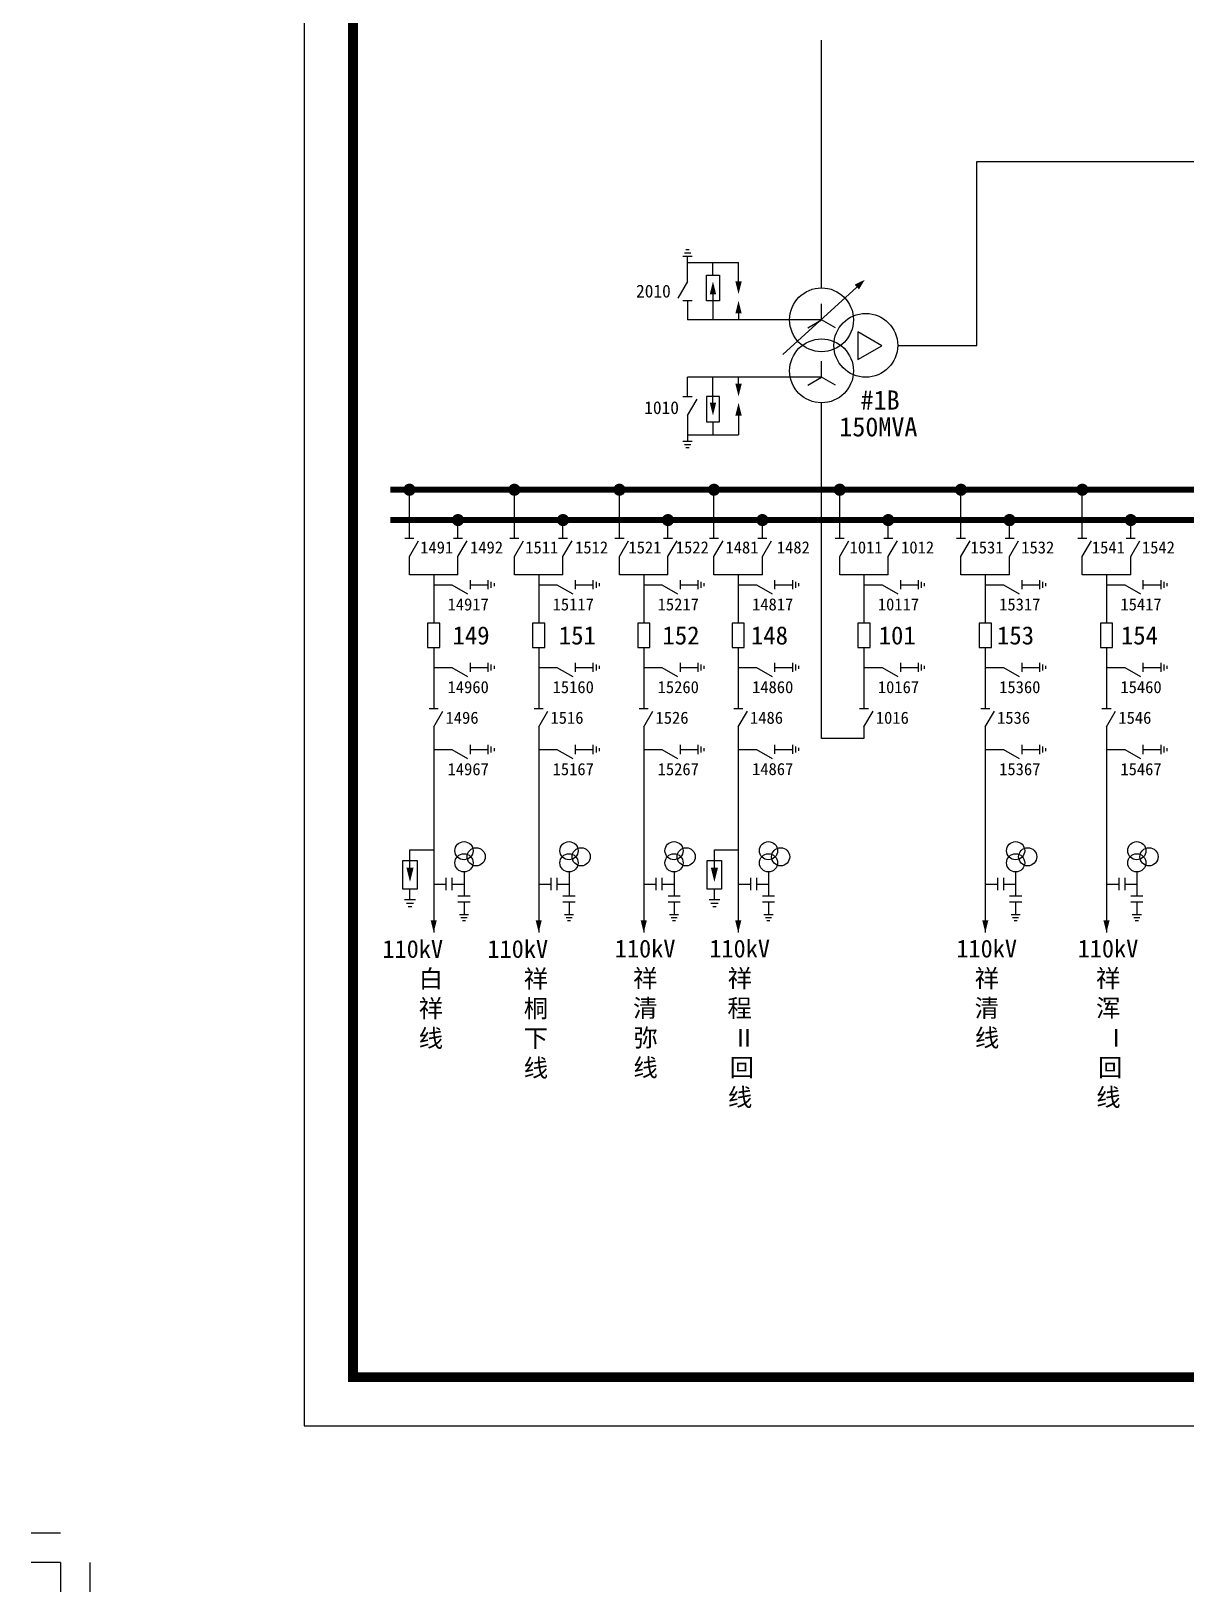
# Model space of a CAD drawing. Header units: millimetres. Extents: x -33 to 351, y -22 to 247.
# Drawn here: x -33 to 85.4, y -22 to 138 of the extents above; entities that cross this region are included whole.
import ezdxf
from ezdxf.enums import TextEntityAlignment as Align

# ---------------------------------------------------------------- set-up
doc = ezdxf.new("R2010")
doc.units = ezdxf.units.MM
doc.styles.get("Standard").update_dxf_attribs({"font": '', "bigfont": 'gbcbig.shx'})
doc.styles.get('Standard').set_extended_font_data('SimSun')

# ---------------------------------------------------------------- blocks, each defined once
blk = doc.blocks.new('完整图图框A4')
at = {"linetype": 'ByBlock'}
for p, q in [((-30, -16), (-33, -16)), ((-30, -19), (-33, -19)), ((-30, -19), (-30, -22)), ((-27, -19), (-27, -22))]:
    blk.add_line(p, q, dxfattribs=at)
blk.add_lwpolyline([(-5, -5), (335, -5), (335, 230), (-5, 230)], close=True, dxfattribs=at)
at = {"linetype": 'ByBlock', "const_width": 1}
blk.add_lwpolyline([(0, 0), (330, 0), (330, 225), (0, 225)], close=True, dxfattribs=at)
at = {"linetype": 'ByBlock', "flags": 4}
blk.add_attdef('调度中心名称', text='', height=2.8, dxfattribs=at).set_placement((335, 230.76), align=Align.BOTTOM_RIGHT)
for tag, p, height in [('图纸名称', (236.85, 15.96), 4), ('编号', (306.03, 16.04), 3), ('制图', (244.3, 8.97), 3), ('现场', (272.08, 9.05), 3), ('绘制日期', (306.31, 8.73), 3), ('审核', (244.45, 1.89), 3), ('批准', (272.45, 1.89), 3), ('生效日期', (306.71, 1.73), 3)]:
    blk.add_attdef(tag, p, '', height=height, dxfattribs=at)
blk.add_attdef('页次', text='', height=3, dxfattribs=at).set_placement((327.32, -8.3), align=Align.MIDDLE_CENTER)
blk = doc.blocks.new('隔离开关')
at = {"color": 0, "linetype": 'ByBlock'}
for p, q in [((-1.5, 0), (1.1, -1.5)), ((1.5, 0.75), (1.5, -0.75))]:
    blk.add_line(p, q, dxfattribs=at)
at = {"color": 0, "linetype": 'ByBlock', "flags": 4}
blk.add_attdef('编号', text='', height=1.5, dxfattribs=at).set_placement((0.01, 2), align=Align.MIDDLE_CENTER)
blk = doc.blocks.new('断路器')
at = {"color": 0, "linetype": 'ByBlock'}
blk.add_lwpolyline([(-2, 1), (-2, -1), (2, -1), (2, 1)], close=True, dxfattribs=at)
at = {"color": 0, "linetype": 'ByBlock', "flags": 4}
blk.add_attdef('编号', text='', height=2.5, dxfattribs=at).set_placement((0, 2), align=Align.CENTER)
blk = doc.blocks.new('电容器')
at = {"color": 0, "linetype": 'ByBlock'}
for p, q in [((-1, -1), (-1, 1)), ((0, -1), (0, 1))]:
    blk.add_line(p, q, dxfattribs=at)
blk = doc.blocks.new('接地器')
at = {"color": 0, "linetype": 'ByBlock'}
for p, q in [((-1, 0.25), (-1, -0.25)), ((-0.5, 0.5), (-0.5, -0.5)), ((0, 0.75), (0, -0.75))]:
    blk.add_line(p, q, dxfattribs=at)
blk = doc.blocks.new('电压互感器')
at = {"color": 0, "linetype": 'ByBlock'}
for centre in [(0, -1.5), (-2, -2.5), (0, -3.5)]:
    blk.add_circle(centre, 1.5, dxfattribs=at)
blk = doc.blocks.new('出线箭头')
at = {"color": 0, "linetype": 'ByBlock'}
blk.add_lwpolyline([(0, -2, 1, 0, 0), (0, 0, 0, 0, 0)], format="xyseb", dxfattribs=at)
blk = doc.blocks.new('避雷器')
at = {"color": 0, "linetype": 'ByBlock'}
blk.add_line((1, 0), (2, 0), dxfattribs=at)
blk.add_lwpolyline([(-2, 1), (-2, -1), (2, -1), (2, 1)], close=True, dxfattribs=at)
blk.add_lwpolyline([(1, 0, 1, 0, 0), (-1, 0, 0, 0, 0)], format="xyseb", dxfattribs=at)
blk = doc.blocks.new('刀闸')
at = {"color": 0, "linetype": 'ByBlock'}
for p, q in [((-1.5, 0), (1.1, -1.5)), ((1.5, 0.75), (1.5, -0.75))]:
    blk.add_line(p, q, dxfattribs=at)
at = {"color": 0, "linetype": 'ByBlock', "flags": 4}
blk.add_attdef('编号', text='', height=1.5, dxfattribs=at).set_placement((0, 1), align=Align.CENTER)
blk = doc.blocks.new('3绕组变压器2')
at = {"color": 0, "linetype": 'ByBlock', "ltscale": 0.4}
for p, q in [((0, 4), (0, 6.5)), ((-2.17, 2.75), (0, 4)), ((2.17, 2.75), (0, 4)), ((5.68, 2.1), (5.68, -2.23)), ((9.43, -0.06), (5.68, 2.1)), ((5.68, -2.23), (9.43, -0.06)), ((0, -5), (0, -2.5)), ((-2.17, -6.25), (0, -5)), ((2.17, -6.25), (0, -5))]:
    blk.add_line(p, q, dxfattribs=at)
for centre in [(0, 4), (6.93, 0), (0, -4)]:
    blk.add_circle(centre, 5, dxfattribs=at)
at = {"color": 0, "linetype": 'ByBlock', "flags": 4}
blk.add_attdef('编号', (14.86, -0.67), '', height=3, dxfattribs=at)

msp = doc.modelspace()

# ---------------------------------------------------------------- linework, layer by layer
at = {"color": 106, "linetype": 'ByBlock', "ltscale": 0.4, "extrusion": (1.22465e-16, 7.4988e-33, -1)}
for p, q in [((63.96, 105.77), (63.96, 124.61)), ((63.96, 124.61), (270.25, 124.61)), ((55.85, 105.77), (63.96, 105.77))]:
    msp.add_line(p, q, dxfattribs=at)
at = {"color": 0, "linetype": 'ByBlock', "ltscale": 0.4}
for p, q in [((34.3, 112.32), (34.3, 114.93)), ((34.3, 114.28), (39.53, 114.28)), ((36.91, 112.97), (36.91, 114.28)), ((39.53, 112.32), (39.53, 114.28)), ((36.91, 111.01), (36.91, 108.39)), ((34.3, 110.35), (34.3, 108.39)), ((39.53, 109.04), (39.53, 108.39)), ((48.04, 108.39), (34.3, 108.39)), ((48.04, 102.5), (34.3, 102.5)), ((34.3, 100.53), (34.3, 102.5)), ((36.91, 99.88), (36.91, 102.5)), ((39.53, 101.84), (39.53, 102.5)), ((34.3, 98.57), (34.3, 95.95)), ((36.91, 97.92), (36.91, 96.61)), ((39.53, 98.57), (39.53, 96.61)), ((34.3, 96.61), (39.53, 96.61))]:
    msp.add_line(p, q, dxfattribs=at)
at = {"linetype": 'ByBlock'}
msp.add_line((44.08, 104.83), (51.66, 111.75), dxfattribs=at)
at = {"color": 1, "linetype": 'ByBlock', "extrusion": (0, -1.22465e-16, -1)}
for p, q in [((48.04, 65.48), (48.04, 99.88)), ((5.78, 85.99), (5.78, 90.97)), ((16.55, 85.99), (16.55, 90.97)), ((27.32, 85.99), (27.32, 90.97)), ((37.01, 85.99), (37.01, 90.97)), ((49.91, 85.99), (49.91, 90.97)), ((62.34, 85.99), (62.34, 90.97)), ((74.78, 85.99), (74.78, 90.97)), ((10.76, 85.99), (10.76, 87.86)), ((21.53, 85.99), (21.53, 87.86)), ((32.29, 85.99), (32.29, 87.86)), ((41.98, 85.99), (41.98, 87.86)), ((54.88, 85.99), (54.88, 87.86)), ((67.32, 85.99), (67.32, 87.86)), ((79.75, 85.99), (79.75, 87.86)), ((5.78, 82.26), (5.78, 84.13)), ((10.76, 82.26), (10.76, 84.13)), ((16.55, 82.26), (16.55, 84.13)), ((21.53, 82.26), (21.53, 84.13)), ((27.32, 82.26), (27.32, 84.13)), ((32.29, 82.26), (32.29, 84.13)), ((37.01, 82.26), (37.01, 84.13)), ((41.98, 82.26), (41.98, 84.13)), ((49.91, 82.26), (49.91, 84.13)), ((54.88, 82.26), (54.88, 84.13)), ((62.34, 82.26), (62.34, 84.13)), ((67.32, 82.26), (67.32, 84.13)), ((74.78, 82.26), (74.78, 84.13)), ((79.75, 82.26), (79.75, 84.13)), ((10.76, 82.26), (5.78, 82.26)), ((8.27, 82.26), (8.27, 77.29)), ((21.53, 82.26), (16.55, 82.26)), ((19.04, 82.26), (19.04, 77.29)), ((32.29, 82.26), (27.32, 82.26)), ((29.81, 82.26), (29.81, 77.29)), ((41.98, 82.26), (37.01, 82.26)), ((39.5, 82.26), (39.5, 77.29)), ((54.88, 82.26), (49.91, 82.26)), ((52.39, 82.26), (52.39, 77.29)), ((67.32, 82.26), (62.34, 82.26)), ((64.83, 82.26), (64.83, 77.29)), ((79.75, 82.26), (74.78, 82.26)), ((77.26, 82.26), (77.26, 77.29)), ((8.27, 81.23), (10.14, 81.23)), ((12, 81.23), (13.87, 81.23)), ((19.04, 81.23), (20.9, 81.23)), ((22.77, 81.23), (24.64, 81.23)), ((29.81, 81.23), (31.67, 81.23)), ((33.54, 81.23), (35.4, 81.23)), ((39.5, 81.23), (41.36, 81.23)), ((43.23, 81.23), (45.09, 81.23)), ((52.39, 81.23), (54.26, 81.23)), ((56.12, 81.23), (57.99, 81.23)), ((64.83, 81.23), (66.69, 81.23)), ((68.56, 81.23), (70.42, 81.23)), ((77.26, 81.23), (79.13, 81.23)), ((80.99, 81.23), (82.86, 81.23)), ((8.27, 74.8), (8.27, 68.53)), ((19.04, 74.8), (19.04, 68.53)), ((29.81, 74.8), (29.81, 68.53)), ((39.5, 74.8), (39.5, 68.53)), ((52.39, 74.8), (52.39, 68.53)), ((64.83, 74.8), (64.83, 68.53)), ((77.26, 74.8), (77.26, 68.53)), ((8.27, 72.76), (10.14, 72.76)), ((12, 72.76), (13.87, 72.76)), ((19.04, 72.76), (20.9, 72.76)), ((22.77, 72.76), (24.64, 72.76)), ((29.81, 72.76), (31.67, 72.76)), ((33.54, 72.76), (35.4, 72.76)), ((39.5, 72.76), (41.36, 72.76)), ((43.23, 72.76), (45.09, 72.76)), ((52.39, 72.76), (54.26, 72.76)), ((56.12, 72.76), (57.99, 72.76)), ((64.83, 72.76), (66.69, 72.76)), ((68.56, 72.76), (70.42, 72.76)), ((77.26, 72.76), (79.13, 72.76)), ((80.99, 72.76), (82.86, 72.76)), ((8.27, 66.67), (8.27, 57.39)), ((19.04, 66.67), (19.04, 57.39)), ((29.81, 66.67), (29.81, 57.39)), ((39.5, 66.67), (39.5, 59.88)), ((39.5, 66.67), (39.5, 57.39)), ((52.39, 66.67), (52.39, 65.48)), ((64.83, 66.67), (64.83, 57.39)), ((77.26, 66.67), (77.26, 51.79)), ((8.27, 64.34), (10.14, 64.34)), ((12, 64.34), (13.87, 64.34)), ((19.04, 64.34), (20.9, 64.34)), ((22.77, 64.34), (24.64, 64.34)), ((29.81, 64.34), (31.67, 64.34)), ((33.54, 64.34), (35.4, 64.34)), ((39.5, 64.35), (41.36, 64.35)), ((43.23, 64.35), (45.09, 64.35)), ((52.39, 65.48), (48.04, 65.48)), ((64.83, 64.34), (66.69, 64.34)), ((68.56, 64.34), (70.42, 64.34)), ((77.26, 64.34), (79.13, 64.34)), ((80.99, 64.34), (82.86, 64.34)), ((8.27, 57.39), (8.27, 45.58)), ((19.04, 57.39), (19.04, 45.58)), ((29.81, 57.39), (29.81, 45.58)), ((39.5, 57.39), (39.5, 45.58)), ((64.83, 57.39), (64.83, 45.58)), ((11.38, 51.79), (11.38, 49.31)), ((22.15, 51.79), (22.15, 49.31)), ((32.92, 51.79), (32.92, 49.31)), ((42.6, 51.79), (42.6, 49.31)), ((67.94, 51.79), (67.94, 49.31)), ((77.26, 51.79), (77.26, 45.58)), ((80.37, 51.79), (80.37, 49.31)), ((8.27, 50.55), (9.52, 50.55)), ((10.14, 50.55), (11.38, 50.55)), ((19.04, 50.55), (20.28, 50.55)), ((20.9, 50.55), (22.15, 50.55)), ((29.81, 50.55), (31.05, 50.55)), ((31.67, 50.55), (32.92, 50.55)), ((39.5, 50.55), (40.74, 50.55)), ((41.36, 50.55), (42.6, 50.55)), ((64.83, 50.55), (66.07, 50.55)), ((66.69, 50.55), (67.94, 50.55)), ((77.26, 50.55), (78.51, 50.55)), ((79.13, 50.55), (80.37, 50.55)), ((11.38, 48.68), (11.38, 47.44)), ((22.15, 48.68), (22.15, 47.44)), ((32.92, 48.68), (32.92, 47.44)), ((42.6, 48.68), (42.6, 47.44)), ((67.94, 48.68), (67.94, 47.44)), ((80.37, 48.68), (80.37, 47.44))]:
    msp.add_line(p, q, dxfattribs=at)
at = {"color": 1, "linetype": 'ByBlock'}
for p, q in [((5.84, 52.95), (5.84, 54.05)), ((37.06, 52.95), (37.06, 54.05)), ((5.84, 48.93), (5.84, 50.03)), ((37.06, 48.93), (37.06, 50.03))]:
    msp.add_line(p, q, dxfattribs=at)
at = {"color": 1}
for p, q in [((5.84, 54.05), (8.27, 54.05)), ((37.06, 54.05), (39.5, 54.05))]:
    msp.add_line(p, q, dxfattribs=at)
msp.add_lwpolyline([(48.04, 111.66), (48.04, 111.66), (48.04, 137.04), (48.04, 137.04)])
at = {"color": 0, "linetype": 'ByBlock'}
for points in [[(39.53, 112.32, 0.654, 0, 0), (39.53, 111.01, 0, 0, 0)], [(39.53, 109.04, 0.654, 0, 0), (39.53, 110.35, 0, 0, 0)], [(39.53, 101.84, 0.654, 0, 0), (39.53, 100.53, 0, 0, 0)], [(39.53, 98.57, 0.654, 0, 0), (39.53, 99.88, 0, 0, 0)]]:
    msp.add_lwpolyline(points, format="xyseb", dxfattribs=at)
at = {"linetype": 'ByBlock'}
msp.add_lwpolyline([(51.66, 111.75, 0.654, 0, 0), (52.48, 112.5, 0, 0, 0)], format="xyseb", dxfattribs=at)
at = {"color": 1, "const_width": 0.622}
for points in [[(242.26, 90.97), (3.83, 90.97)], [(242.26, 87.86), (3.83, 87.86)]]:
    msp.add_lwpolyline(points, dxfattribs=at)
at = {"color": 1, "linetype": 'ByBlock', "extrusion": (0, -1.22465e-16, -1), "const_width": 0.622}
for points in [[(-6.1, 90.97, -1), (-5.47, 90.97), (-6.1, 90.97, 1), (-5.47, 90.97)], [(-16.86, 90.97, -1), (-16.24, 90.97), (-16.86, 90.97, 1), (-16.24, 90.97)], [(-27.63, 90.97, -1), (-27.01, 90.97), (-27.63, 90.97, 1), (-27.01, 90.97)], [(-37.32, 90.97, -1), (-36.7, 90.97), (-37.32, 90.97, 1), (-36.7, 90.97)], [(-50.22, 90.97, -1), (-49.59, 90.97), (-50.22, 90.97, 1), (-49.59, 90.97)], [(-62.65, 90.97, -1), (-62.03, 90.97), (-62.65, 90.97, 1), (-62.03, 90.97)], [(-75.09, 90.97, -1), (-74.47, 90.97), (-75.09, 90.97, 1), (-74.47, 90.97)], [(-11.07, 87.86, -1), (-10.45, 87.86), (-11.07, 87.86, 1), (-10.45, 87.86)], [(-21.84, 87.86, -1), (-21.22, 87.86), (-21.84, 87.86, 1), (-21.22, 87.86)], [(-32.6, 87.86, -1), (-31.98, 87.86), (-32.6, 87.86, 1), (-31.98, 87.86)], [(-42.29, 87.86, -1), (-41.67, 87.86), (-42.29, 87.86, 1), (-41.67, 87.86)], [(-55.19, 87.86, -1), (-54.57, 87.86), (-55.19, 87.86, 1), (-54.57, 87.86)], [(-67.63, 87.86, -1), (-67, 87.86), (-67.63, 87.86, 1), (-67, 87.86)], [(-80.06, 87.86, -1), (-79.44, 87.86), (-80.06, 87.86, 1), (-79.44, 87.86)]]:
    msp.add_lwpolyline(points, format="xyb", dxfattribs=at)
at = {"color": 1, "linetype": 'ByBlock', "extrusion": (0, -1.22465e-16, -1)}
for p in [(9.45, 90.97), (20.21, 90.97), (32.65, 90.97), (45.09, 90.97), (57.52, 90.97), (69.96, 90.97), (82.39, 90.97), (12.75, 87.86), (14.42, 87.86), (25.19, 87.86), (37.62, 87.86), (50.06, 87.86), (62.5, 87.86), (74.93, 87.86)]:
    msp.add_point(p, dxfattribs=at)

# ---------------------------------------------------------------- block references
msp.add_blockref('完整图图框A4', (0, 0))
at = {"color": 0, "linetype": 'ByBlock', "yscale": 0.6544999999999987, "zscale": 0.6545, "rotation": 90}
for name, p, xscale in [('接地器', (34.3, 114.93), -0.6544999999999987), ('避雷器', (36.91, 111.66), -0.6544999999999987), ('避雷器', (36.91, 99.23), 0.6544999999999987), ('接地器', (34.3, 95.95), 0.6544999999999987)]:
    msp.add_blockref(name, p, dxfattribs=dict(at, xscale=xscale))
at = {"color": 0, "linetype": 'ByBlock'}
ref = msp.add_blockref('刀闸', (34.3, 111.33), dxfattribs=dict(at, xscale=0.6544999999999987, yscale=0.6544999999999987, zscale=0.6545, rotation=270))
ref.add_attrib('编号', '2010', dxfattribs={"color": 0, "height": 1.309}).set_placement((29.02, 111.33), align=Align.MIDDLE_LEFT)
at = {"color": 0, "linetype": 'ByBlock', "lineweight": -2, "xscale": 0.6544999999999362, "yscale": 0.6544999999999987, "zscale": 0.6545}
msp.add_blockref('3绕组变压器2', (48.04, 105.77), dxfattribs=at)
at = {"color": 0, "linetype": 'ByBlock'}
ref = msp.add_blockref('刀闸', (34.3, 99.55), dxfattribs=dict(at, xscale=0.6544999999999987, yscale=0.6544999999999987, zscale=0.6545, rotation=90))
ref.add_attrib('编号', '1010', (29.86, 98.73), dxfattribs={"color": 0, "height": 1.309})
at = {"color": 1, "linetype": 'ByBlock', "extrusion": (0, -1.22465e-16, -1)}
ref = msp.add_blockref('隔离开关', (-5.78, 85.06), dxfattribs=dict(at, xscale=-0.6217749999999995, yscale=0.6217749999999995, zscale=0.621775, rotation=270))
ref.add_attrib('编号', '1491', dxfattribs={"color": 0, "height": 1.244}).set_placement((8.58, 85.06), align=Align.MIDDLE_CENTER)
ref = msp.add_blockref('隔离开关', (-10.76, 85.06), dxfattribs=dict(at, xscale=-0.6217749999999995, yscale=0.6217749999999995, zscale=0.621775, rotation=270))
ref.add_attrib('编号', '1492', dxfattribs={"color": 0, "height": 1.244}).set_placement((13.69, 85.06), align=Align.MIDDLE_CENTER)
ref = msp.add_blockref('隔离开关', (-16.55, 85.06), dxfattribs=dict(at, xscale=-0.6217749999999995, yscale=0.6217749999999995, zscale=0.621775, rotation=270))
ref.add_attrib('编号', '1511', dxfattribs={"color": 0, "height": 1.244}).set_placement((19.35, 85.06), align=Align.MIDDLE_CENTER)
ref = msp.add_blockref('隔离开关', (-21.53, 85.06), dxfattribs=dict(at, xscale=-0.6217749999999995, yscale=0.6217749999999995, zscale=0.621775, rotation=270))
ref.add_attrib('编号', '1512', dxfattribs={"color": 0, "height": 1.244}).set_placement((24.46, 85.06), align=Align.MIDDLE_CENTER)
ref = msp.add_blockref('隔离开关', (-27.32, 85.06), dxfattribs=dict(at, xscale=-0.6217749999999995, yscale=0.6217749999999995, zscale=0.621775, rotation=270))
ref.add_attrib('编号', '1521', dxfattribs={"color": 0, "height": 1.244}).set_placement((29.93, 85.06), align=Align.MIDDLE_CENTER)
ref = msp.add_blockref('隔离开关', (-32.29, 85.06), dxfattribs=dict(at, xscale=-0.6217749999999995, yscale=0.6217749999999995, zscale=0.621775, rotation=270))
ref.add_attrib('编号', '1522', dxfattribs={"color": 0, "height": 1.244}).set_placement((34.79, 85.06), align=Align.MIDDLE_CENTER)
ref = msp.add_blockref('隔离开关', (-37.01, 85.06), dxfattribs=dict(at, xscale=-0.6217749999999995, yscale=0.6217749999999995, zscale=0.621775, rotation=270))
ref.add_attrib('编号', '1481', dxfattribs={"color": 0, "height": 1.244}).set_placement((39.88, 85.06), align=Align.MIDDLE_CENTER)
ref = msp.add_blockref('隔离开关', (-41.98, 85.06), dxfattribs=dict(at, xscale=-0.6217749999999995, yscale=0.6217749999999995, zscale=0.621775, rotation=270))
ref.add_attrib('编号', '1482', dxfattribs={"color": 0, "height": 1.244}).set_placement((45.15, 85.06), align=Align.MIDDLE_CENTER)
ref = msp.add_blockref('隔离开关', (-49.91, 85.06), dxfattribs=dict(at, xscale=-0.6217749999999995, yscale=0.6217749999999995, zscale=0.621775, rotation=270))
ref.add_attrib('编号', '1011', dxfattribs={"color": 0, "height": 1.244}).set_placement((52.61, 85.06), align=Align.MIDDLE_CENTER)
ref = msp.add_blockref('隔离开关', (-54.88, 85.06), dxfattribs=dict(at, xscale=-0.6217749999999995, yscale=0.6217749999999995, zscale=0.621775, rotation=270))
ref.add_attrib('编号', '1012', dxfattribs={"color": 0, "height": 1.244}).set_placement((57.89, 85.06), align=Align.MIDDLE_CENTER)
ref = msp.add_blockref('隔离开关', (-62.34, 85.06), dxfattribs=dict(at, xscale=-0.6217749999999995, yscale=0.6217749999999995, zscale=0.621775, rotation=270))
ref.add_attrib('编号', '1531', dxfattribs={"color": 0, "height": 1.244}).set_placement((65.01, 85.06), align=Align.MIDDLE_CENTER)
ref = msp.add_blockref('隔离开关', (-67.32, 85.06), dxfattribs=dict(at, xscale=-0.6217749999999995, yscale=0.6217749999999995, zscale=0.621775, rotation=270))
ref.add_attrib('编号', '1532', dxfattribs={"color": 0, "height": 1.244}).set_placement((70.21, 85.06), align=Align.MIDDLE_CENTER)
ref = msp.add_blockref('隔离开关', (-74.78, 85.06), dxfattribs=dict(at, xscale=-0.6217749999999995, yscale=0.6217749999999995, zscale=0.621775, rotation=270))
ref.add_attrib('编号', '1541', dxfattribs={"color": 0, "height": 1.244}).set_placement((77.45, 85.06), align=Align.MIDDLE_CENTER)
ref = msp.add_blockref('隔离开关', (-79.75, 85.06), dxfattribs=dict(at, xscale=-0.6217749999999995, yscale=0.6217749999999995, zscale=0.621775, rotation=270))
ref.add_attrib('编号', '1542', dxfattribs={"color": 0, "height": 1.244}).set_placement((82.58, 85.06), align=Align.MIDDLE_CENTER)
ref = msp.add_blockref('隔离开关', (-11.07, 81.23), dxfattribs=dict(at, xscale=-0.6217749999999158, yscale=0.6217749999999995, zscale=0.621775))
ref.add_attrib('编号', '14917', dxfattribs={"color": 0, "height": 1.244}).set_placement((11.81, 79.22), align=Align.MIDDLE_CENTER)
at = {"color": 1, "linetype": 'ByBlock', "extrusion": (0, -1.22465e-16, -1), "yscale": 0.6217749999999995, "zscale": 0.621775}
for name, p, xscale, rotation in [('接地器', (-13.87, 81.23), -0.6217749999999158, 180), ('接地器', (-24.64, 81.23), -0.6217749999999158, 180), ('接地器', (-35.4, 81.23), -0.6217749999999158, 180), ('接地器', (-45.09, 81.23), -0.6217749999999158, 180), ('接地器', (-57.99, 81.23), -0.6217749999999158, 180), ('接地器', (-70.42, 81.23), -0.6217749999999158, 180), ('接地器', (-82.86, 81.23), -0.6217749999999158, 180), ('接地器', (-13.87, 72.76), -0.6217749999999158, 180), ('接地器', (-24.64, 72.76), -0.6217749999999158, 180), ('接地器', (-35.4, 72.76), -0.6217749999999158, 180), ('接地器', (-45.09, 72.76), -0.6217749999999158, 180), ('接地器', (-57.99, 72.76), -0.6217749999999158, 180), ('接地器', (-70.42, 72.76), -0.6217749999999158, 180), ('接地器', (-82.86, 72.76), -0.6217749999999158, 180), ('接地器', (-13.87, 64.34), -0.6217749999999158, 180), ('接地器', (-24.64, 64.34), -0.6217749999999158, 180), ('接地器', (-35.4, 64.34), -0.6217749999999158, 180), ('接地器', (-45.09, 64.35), -0.6217749999999158, 180), ('接地器', (-70.42, 64.34), -0.6217749999999158, 180), ('接地器', (-82.86, 64.34), -0.6217749999999158, 180), ('电压互感器', (-11.38, 51.79), -0.6217749999999158, 180), ('电压互感器', (-22.15, 51.79), -0.6217749999999158, 180), ('电压互感器', (-32.92, 51.79), -0.6217749999999158, 180), ('电压互感器', (-42.6, 51.79), -0.6217749999999129, 180), ('电压互感器', (-67.94, 51.79), -0.6217749999999158, 180), ('电压互感器', (-80.37, 51.79), -0.6217749999999158, 180), ('电容器', (-9.52, 50.55), -0.6217749999999158, 180), ('电容器', (-20.28, 50.55), -0.6217749999999158, 180), ('电容器', (-31.05, 50.55), -0.6217749999999158, 180), ('电容器', (-40.74, 50.55), -0.6217749999999129, 180), ('电容器', (-66.07, 50.55), -0.6217749999999158, 180), ('电容器', (-78.51, 50.55), -0.6217749999999158, 180), ('电容器', (-11.38, 49.31), -0.6217749999999995, 270), ('电容器', (-22.15, 49.31), -0.6217749999999995, 270), ('电容器', (-32.92, 49.31), -0.6217749999999995, 270), ('电容器', (-42.6, 49.31), -0.6217749999999995, 270), ('电容器', (-67.94, 49.31), -0.6217749999999995, 270), ('电容器', (-80.37, 49.31), -0.6217749999999995, 270), ('出线箭头', (-8.27, 45.58), -0.6217749999999158, 180), ('接地器', (-11.38, 47.44), -0.6217749999999995, 270), ('出线箭头', (-19.04, 45.58), -0.6217749999999158, 180), ('接地器', (-22.15, 47.44), -0.6217749999999995, 270), ('出线箭头', (-29.81, 45.58), -0.6217749999999158, 180), ('接地器', (-32.92, 47.44), -0.6217749999999995, 270), ('出线箭头', (-39.5, 45.58), -0.6217749999999129, 180), ('接地器', (-42.6, 47.44), -0.6217749999999995, 270), ('出线箭头', (-64.83, 45.58), -0.6217749999999158, 180), ('接地器', (-67.94, 47.44), -0.6217749999999995, 270), ('出线箭头', (-77.26, 45.58), -0.6217749999999158, 180), ('接地器', (-80.37, 47.44), -0.6217749999999995, 270)]:
    msp.add_blockref(name, p, dxfattribs=dict(at, xscale=xscale, rotation=rotation))
at = {"color": 1, "linetype": 'ByBlock', "extrusion": (0, -1.22465e-16, -1)}
ref = msp.add_blockref('隔离开关', (-21.84, 81.23), dxfattribs=dict(at, xscale=-0.6217749999999158, yscale=0.6217749999999995, zscale=0.621775))
ref.add_attrib('编号', '15117', dxfattribs={"color": 0, "height": 1.244}).set_placement((22.58, 79.22), align=Align.MIDDLE_CENTER)
ref = msp.add_blockref('隔离开关', (-32.6, 81.23), dxfattribs=dict(at, xscale=-0.6217749999999158, yscale=0.6217749999999995, zscale=0.621775))
ref.add_attrib('编号', '15217', dxfattribs={"color": 0, "height": 1.244}).set_placement((33.35, 79.22), align=Align.MIDDLE_CENTER)
ref = msp.add_blockref('隔离开关', (-42.29, 81.23), dxfattribs=dict(at, xscale=-0.6217749999999158, yscale=0.6217749999999995, zscale=0.621775))
ref.add_attrib('编号', '14817', dxfattribs={"color": 0, "height": 1.244}).set_placement((43.03, 79.22), align=Align.MIDDLE_CENTER)
ref = msp.add_blockref('隔离开关', (-55.19, 81.23), dxfattribs=dict(at, xscale=-0.6217749999999158, yscale=0.6217749999999995, zscale=0.621775))
ref.add_attrib('编号', '10117', dxfattribs={"color": 0, "height": 1.244}).set_placement((55.93, 79.22), align=Align.MIDDLE_CENTER)
ref = msp.add_blockref('隔离开关', (-67.63, 81.23), dxfattribs=dict(at, xscale=-0.6217749999999158, yscale=0.6217749999999995, zscale=0.621775))
ref.add_attrib('编号', '15317', dxfattribs={"color": 0, "height": 1.244}).set_placement((68.37, 79.22), align=Align.MIDDLE_CENTER)
ref = msp.add_blockref('隔离开关', (-80.06, 81.23), dxfattribs=dict(at, xscale=-0.6217749999999158, yscale=0.6217749999999995, zscale=0.621775))
ref.add_attrib('编号', '15417', dxfattribs={"color": 0, "height": 1.244}).set_placement((80.8, 79.22), align=Align.MIDDLE_CENTER)
ref = msp.add_blockref('断路器', (-8.27, 76.04), dxfattribs=dict(at, xscale=-0.6217749999999995, yscale=0.6217749999999995, zscale=0.621775, rotation=90))
ref.add_attrib('编号', '149', dxfattribs={"color": 0, "height": 1.865}).set_placement((12.1, 76.04), align=Align.MIDDLE_CENTER)
ref = msp.add_blockref('断路器', (-19.04, 76.04), dxfattribs=dict(at, xscale=-0.6217749999999995, yscale=0.6217749999999995, zscale=0.621775, rotation=90))
ref.add_attrib('编号', '151', dxfattribs={"color": 0, "height": 1.865}).set_placement((23, 76.04), align=Align.MIDDLE_CENTER)
ref = msp.add_blockref('断路器', (-29.81, 76.04), dxfattribs=dict(at, xscale=-0.6217749999999995, yscale=0.6217749999999995, zscale=0.621775, rotation=90))
ref.add_attrib('编号', '152', dxfattribs={"color": 0, "height": 1.865}).set_placement((33.63, 76.04), align=Align.MIDDLE_CENTER)
ref = msp.add_blockref('断路器', (-39.5, 76.04), dxfattribs=dict(at, xscale=-0.6217749999999995, yscale=0.6217749999999995, zscale=0.621775, rotation=90))
ref.add_attrib('编号', '148', dxfattribs={"color": 0, "height": 1.865}).set_placement((42.7, 76.04), align=Align.MIDDLE_CENTER)
ref = msp.add_blockref('断路器', (-52.39, 76.04), dxfattribs=dict(at, xscale=-0.6217749999999995, yscale=0.6217749999999995, zscale=0.621775, rotation=90))
ref.add_attrib('编号', '101', dxfattribs={"color": 0, "height": 1.865}).set_placement((55.8, 76.04), align=Align.MIDDLE_CENTER)
ref = msp.add_blockref('断路器', (-64.83, 76.04), dxfattribs=dict(at, xscale=-0.6217749999999995, yscale=0.6217749999999995, zscale=0.621775, rotation=90))
ref.add_attrib('编号', '153', dxfattribs={"color": 0, "height": 1.865}).set_placement((67.93, 76.04), align=Align.MIDDLE_CENTER)
ref = msp.add_blockref('断路器', (-77.26, 76.04), dxfattribs=dict(at, xscale=-0.6217749999999995, yscale=0.6217749999999995, zscale=0.621775, rotation=90))
ref.add_attrib('编号', '154', dxfattribs={"color": 0, "height": 1.865}).set_placement((80.64, 76.04), align=Align.MIDDLE_CENTER)
ref = msp.add_blockref('隔离开关', (-11.07, 72.76), dxfattribs=dict(at, xscale=-0.6217749999999158, yscale=0.6217749999999995, zscale=0.621775))
ref.add_attrib('编号', '14960', dxfattribs={"color": 0, "height": 1.244}).set_placement((11.81, 70.74), align=Align.MIDDLE_CENTER)
ref = msp.add_blockref('隔离开关', (-21.84, 72.76), dxfattribs=dict(at, xscale=-0.6217749999999158, yscale=0.6217749999999995, zscale=0.621775))
ref.add_attrib('编号', '15160', dxfattribs={"color": 0, "height": 1.244}).set_placement((22.58, 70.74), align=Align.MIDDLE_CENTER)
ref = msp.add_blockref('隔离开关', (-32.6, 72.76), dxfattribs=dict(at, xscale=-0.6217749999999158, yscale=0.6217749999999995, zscale=0.621775))
ref.add_attrib('编号', '15260', dxfattribs={"color": 0, "height": 1.244}).set_placement((33.35, 70.74), align=Align.MIDDLE_CENTER)
ref = msp.add_blockref('隔离开关', (-42.29, 72.76), dxfattribs=dict(at, xscale=-0.6217749999999158, yscale=0.6217749999999995, zscale=0.621775))
ref.add_attrib('编号', '14860', dxfattribs={"color": 0, "height": 1.244}).set_placement((43.03, 70.74), align=Align.MIDDLE_CENTER)
ref = msp.add_blockref('隔离开关', (-55.19, 72.76), dxfattribs=dict(at, xscale=-0.6217749999999158, yscale=0.6217749999999995, zscale=0.621775))
ref.add_attrib('编号', '10167', dxfattribs={"color": 0, "height": 1.244}).set_placement((55.93, 70.74), align=Align.MIDDLE_CENTER)
ref = msp.add_blockref('隔离开关', (-67.63, 72.76), dxfattribs=dict(at, xscale=-0.6217749999999158, yscale=0.6217749999999995, zscale=0.621775))
ref.add_attrib('编号', '15360', dxfattribs={"color": 0, "height": 1.244}).set_placement((68.37, 70.74), align=Align.MIDDLE_CENTER)
ref = msp.add_blockref('隔离开关', (-80.06, 72.76), dxfattribs=dict(at, xscale=-0.6217749999999158, yscale=0.6217749999999995, zscale=0.621775))
ref.add_attrib('编号', '15460', dxfattribs={"color": 0, "height": 1.244}).set_placement((80.8, 70.74), align=Align.MIDDLE_CENTER)
ref = msp.add_blockref('隔离开关', (-8.27, 67.6), dxfattribs=dict(at, xscale=-0.6217749999999995, yscale=0.6217749999999995, zscale=0.621775, rotation=270))
ref.add_attrib('编号', '1496', dxfattribs={"color": 0, "height": 1.244}).set_placement((11.18, 67.6), align=Align.MIDDLE_CENTER)
ref = msp.add_blockref('隔离开关', (-19.04, 67.6), dxfattribs=dict(at, xscale=-0.6217749999999995, yscale=0.6217749999999995, zscale=0.621775, rotation=270))
ref.add_attrib('编号', '1516', dxfattribs={"color": 0, "height": 1.244}).set_placement((21.94, 67.6), align=Align.MIDDLE_CENTER)
ref = msp.add_blockref('隔离开关', (-29.81, 67.6), dxfattribs=dict(at, xscale=-0.6217749999999995, yscale=0.6217749999999995, zscale=0.621775, rotation=270))
ref.add_attrib('编号', '1526', dxfattribs={"color": 0, "height": 1.244}).set_placement((32.71, 67.6), align=Align.MIDDLE_CENTER)
ref = msp.add_blockref('隔离开关', (-39.5, 67.6), dxfattribs=dict(at, xscale=-0.6217749999999995, yscale=0.6217749999999995, zscale=0.621775, rotation=270))
ref.add_attrib('编号', '1486', dxfattribs={"color": 0, "height": 1.244}).set_placement((42.4, 67.6), align=Align.MIDDLE_CENTER)
ref = msp.add_blockref('隔离开关', (-52.39, 67.6), dxfattribs=dict(at, xscale=-0.6217749999999995, yscale=0.6217749999999995, zscale=0.621775, rotation=270))
ref.add_attrib('编号', '1016', dxfattribs={"color": 0, "height": 1.244}).set_placement((55.3, 67.6), align=Align.MIDDLE_CENTER)
ref = msp.add_blockref('隔离开关', (-64.83, 67.6), dxfattribs=dict(at, xscale=-0.6217749999999995, yscale=0.6217749999999995, zscale=0.621775, rotation=270))
ref.add_attrib('编号', '1536', dxfattribs={"color": 0, "height": 1.244}).set_placement((67.73, 67.6), align=Align.MIDDLE_CENTER)
ref = msp.add_blockref('隔离开关', (-77.26, 67.6), dxfattribs=dict(at, xscale=-0.6217749999999995, yscale=0.6217749999999995, zscale=0.621775, rotation=270))
ref.add_attrib('编号', '1546', dxfattribs={"color": 0, "height": 1.244}).set_placement((80.17, 67.6), align=Align.MIDDLE_CENTER)
ref = msp.add_blockref('隔离开关', (-11.07, 64.34), dxfattribs=dict(at, xscale=-0.6217749999999158, yscale=0.6217749999999995, zscale=0.621775))
ref.add_attrib('编号', '14967', dxfattribs={"color": 0, "height": 1.244}).set_placement((11.81, 62.33), align=Align.MIDDLE_CENTER)
ref = msp.add_blockref('隔离开关', (-21.84, 64.34), dxfattribs=dict(at, xscale=-0.6217749999999158, yscale=0.6217749999999995, zscale=0.621775))
ref.add_attrib('编号', '15167', dxfattribs={"color": 0, "height": 1.244}).set_placement((22.58, 62.33), align=Align.MIDDLE_CENTER)
ref = msp.add_blockref('隔离开关', (-32.6, 64.34), dxfattribs=dict(at, xscale=-0.6217749999999158, yscale=0.6217749999999995, zscale=0.621775))
ref.add_attrib('编号', '15267', dxfattribs={"color": 0, "height": 1.244}).set_placement((33.35, 62.33), align=Align.MIDDLE_CENTER)
ref = msp.add_blockref('隔离开关', (-42.29, 64.35), dxfattribs=dict(at, xscale=-0.6217749999999158, yscale=0.6217749999999995, zscale=0.621775))
ref.add_attrib('编号', '14867', dxfattribs={"color": 0, "height": 1.244}).set_placement((43.03, 62.34), align=Align.MIDDLE_CENTER)
ref = msp.add_blockref('隔离开关', (-67.63, 64.34), dxfattribs=dict(at, xscale=-0.6217749999999158, yscale=0.6217749999999995, zscale=0.621775))
ref.add_attrib('编号', '15367', dxfattribs={"color": 0, "height": 1.244}).set_placement((68.37, 62.33), align=Align.MIDDLE_CENTER)
ref = msp.add_blockref('隔离开关', (-80.06, 64.34), dxfattribs=dict(at, xscale=-0.6217749999999158, yscale=0.6217749999999995, zscale=0.621775))
ref.add_attrib('编号', '15467', dxfattribs={"color": 0, "height": 1.244}).set_placement((80.8, 62.33), align=Align.MIDDLE_CENTER)
at = {"color": 1, "linetype": 'ByBlock', "xscale": -0.7314999999999987, "yscale": 0.7314999999999987, "zscale": 0.7314999999999999, "rotation": 270}
for name, p in [('避雷器', (5.84, 51.49)), ('避雷器', (37.06, 51.49)), ('接地器', (5.84, 48.93)), ('接地器', (37.06, 48.93))]:
    msp.add_blockref(name, p, dxfattribs=at)

# ---------------------------------------------------------------- texts
for s, p in [('#1B', (52.04, 99.18)), ('150MVA', (49.86, 96.44))]:
    msp.add_text(s, height=1.964).set_placement(p)
at = {"char_height": 1.829, "width": 1.7891, "attachment_point": 3}
for s, insert in [('110kV白祥线', (9.23, 44.81)), ('110kV祥桐\\P下线', (20, 44.81))]:
    msp.add_mtext(s, dxfattribs=dict(at, insert=insert))
at = {"char_height": 1.8288, "attachment_point": 1}
for s, insert in [('\\pi-3.0682;110kV\\P\\pi-1.1887;祥\\P\\pi-1.1836;清\\P\\pi-1.148;弥\\P\\pi-1.1582;线', (29.91, 44.85)), ('\\pi-3.0682;110kV\\P\\pi-1.1887;祥\\P\\pi-1.209;程\\P\\pi-0.7569;Ⅱ\\P\\pi-0.98041;回\\P\\pi-1.1582;线', (39.6, 44.85)), ('\\pi-3.0682;110kV\\P\\pi-1.1887;祥\\P\\pi-1.1836;清\\P\\pi-1.1582;线', (64.93, 44.85)), ('\\pi-3.0682;110kV\\P\\pi-1.1887;祥\\P浑\\P\\pi-0.35559;Ⅰ\\P\\pi-0.98041;回\\P\\pi-1.1582;线', (77.37, 44.85))]:
    msp.add_mtext(s, dxfattribs=dict(at, insert=insert))

doc.saveas('drawing.dxf')
